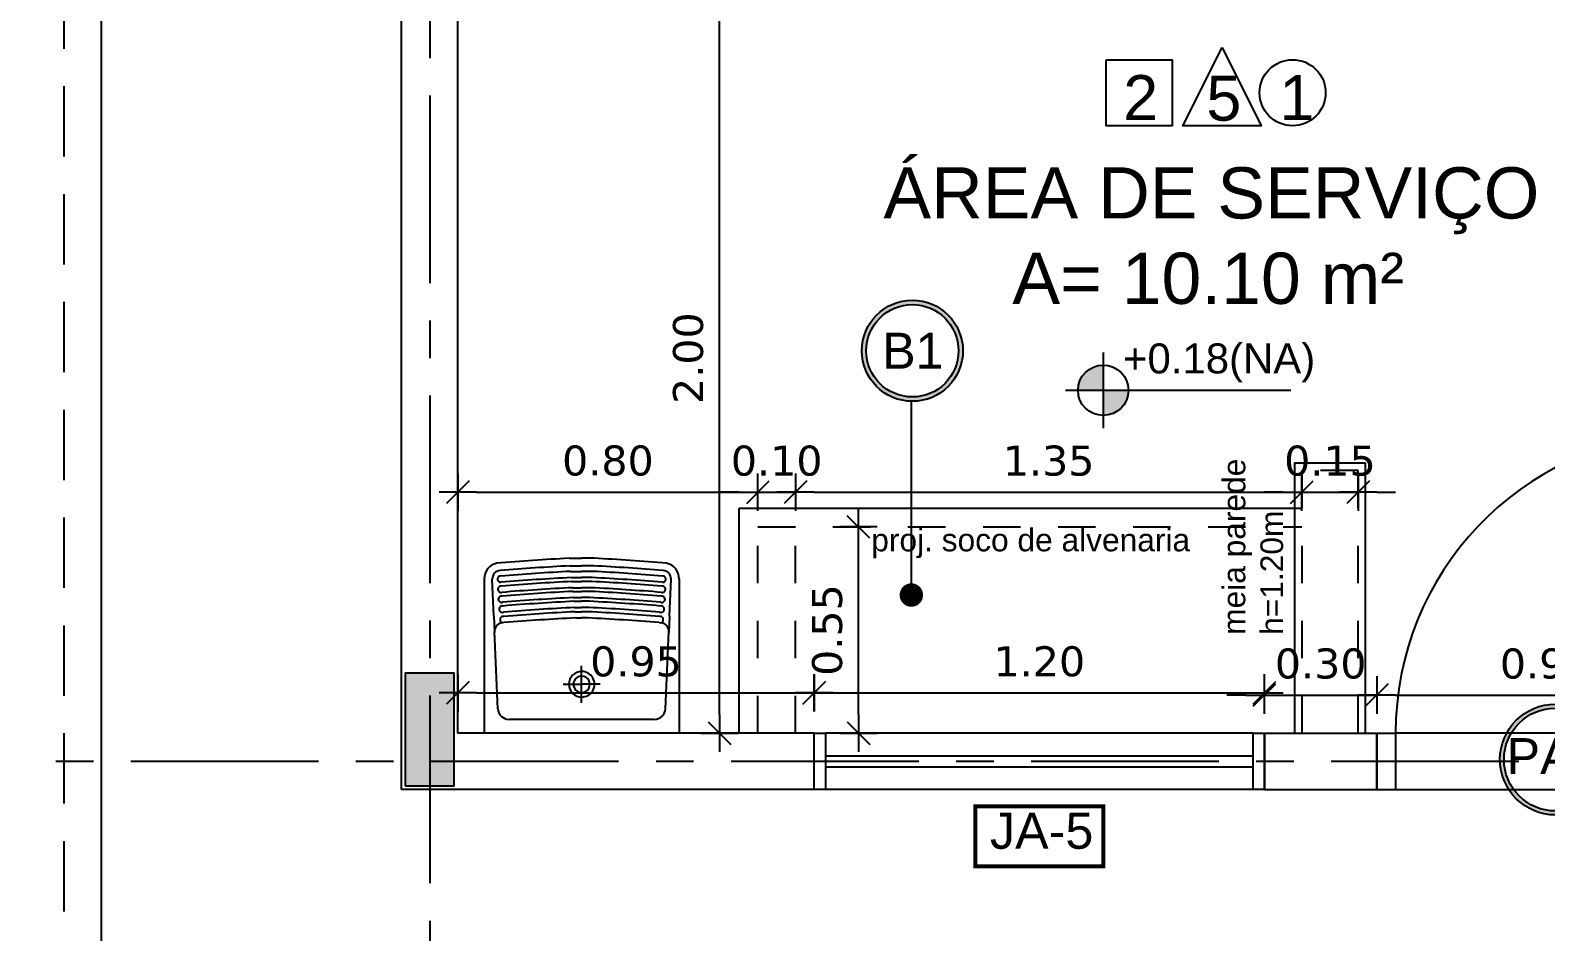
# Model space of a CAD drawing. Extents: x 12 to 194, y 116 to 198.
# Drawn here: x 64.155 to 68.195, y 170.195 to 172.598 of the extents above; entities that cross this region are included whole.
import ezdxf

# ---------------------------------------------------------------- set-up
doc = ezdxf.new("R2010")
doc.units = 0
doc.header["$LTSCALE"] = 0.005
doc.header["$PDMODE"] = 3
for name, pattern in [('C5', [60, 50, -5, 0, -5]), ('HIDDEN', [9.525, 6.35, -3.175]), ('TRACEJADO_G', [0.375, 0.25, -0.125]), ('TRAÇO-2PTOS_P', [0.625, 0.25, -0.125, 0, -0.125, 0, -0.125])]:
    doc.linetypes.add(name, pattern=pattern)
doc.layers.get('0').update_dxf_attribs({"linetype": 'CONTINUOUS'})
doc.layers.get('DEFPOINTS').update_dxf_attribs({"linetype": 'CONTINUOUS'})
for name, color, linetype in [('A-ALV', 6, 'CONTINUOUS'), ('A-JANEL', 3, 'CONTINUOUS'), ('A-PAREDE', 5, 'CONTINUOUS'), ('A-PISOS-CTEL', 2, 'TRACEJADO_G'), ('A-PISOS-NIVEL', 1, 'CONTINUOUS'), ('A-PORTA', 3, 'CONTINUOUS'), ('A-SOLEIRA', 1, 'CONTINUOUS'), ('ARQ-ALV-ENCOBERTA', 8, 'CONTINUOUS'), ('ARQ-ALV-VISTA2', 2, 'CONTINUOUS'), ('ARQ-BNC-VISTA', 1, 'CONTINUOUS'), ('ARQ-COB-PROJ', 8, 'TRAÇO-2PTOS_P'), ('ARQ-CTA-1_050', 1, 'CONTINUOUS'), ('ARQ-ESQ-VISTA1', 2, 'CONTINUOUS'), ('ARQ-EXO-1_100', 251, 'C5'), ('ARQ-SMB-1_050', 1, 'CONTINUOUS'), ('ARQ-SMB-1_100', 1, 'CONTINUOUS'), ('ARQ-TXT-1_050', 2, 'CONTINUOUS'), ('ARQ-TXT-1_075', 2, 'CONTINUOUS'), ('Layout', 1, 'CONTINUOUS')]:
    doc.layers.add(name, color=color, linetype=linetype)
doc.layers.add('FO-Hachuras dos pilares', color=9, linetype='CONTINUOUS', lineweight=5)
doc.styles.add('A20', font='arial.ttf', dxfattribs={"height": 0.2})
doc.styles.add('ESC-50-A20', font='arial.ttf', dxfattribs={"height": 0.1})
doc.styles.add('FNDE Texto Cota 0050', font='verdana.ttf', dxfattribs={"height": 0.08})
doc.styles.add('FNDE Texto Cota 0100', font='verdana.ttf', dxfattribs={"height": 0.16})
doc.dimstyles.new('FNDE 1-0050', dxfattribs={"dimscale": 5, "dimtxt": 0.08, "dimasz": 0.01, "dimexe": 0.15, "dimexo": 0.15, "dimgap": 0.01, "dimtad": 1, "dimzin": 1, "dimdsep": 46, "dimtxsty": 'FNDE Texto Cota 0050', "dimblk": 'tic', "dimcen": 0.015, "dimdle": 0.15, "dimse1": 1, "dimse2": 1, "dimclrd": 251, "dimclre": 251, "dimclrt": 256, "dimaunit": 1, "dimadec": 3, "dimazin": 0, "dimtfac": 1, "dimtix": 1, "dimtmove": 2, "dimatfit": 3, "dimfxl": 0.15, "dimtvp": 1, "dimtolj": 1, "dimtzin": 0, "dimarcsym": 0})
doc.dimstyles.new('FNDE 1-0100', dxfattribs={"dimscale": 2.5, "dimtxt": 0.16, "dimasz": 0.05, "dimexe": 0.15, "dimexo": 0.15, "dimgap": 0.05, "dimtad": 1, "dimzin": 4, "dimdsep": 46, "dimtxsty": 'FNDE Texto Cota 0100', "dimblk": 'tic', "dimcen": 0.15, "dimdle": 0.15, "dimse1": 1, "dimse2": 1, "dimclrd": 251, "dimclre": 251, "dimclrt": 256, "dimaunit": 1, "dimadec": 3, "dimazin": 0, "dimtfac": 1, "dimtix": 1, "dimtmove": 2, "dimatfit": 3, "dimldrblk": 'tic', "dimfxl": 0.15, "dimtvp": 1, "dimtolj": 1, "dimtzin": 0, "dimarcsym": 0})

# ---------------------------------------------------------------- blocks, each defined once
blk = doc.blocks.new('P-PM801')
at = {"layer": 'A-PORTA', "color": 0}
for p, q in [((-0.09, 0.15), (-0.09, 0.95)), ((-0.09, 0.95), (-0.05, 0.95)), ((-0.05, 0.15), (-0.05, 0.95)), ((-0.9, 0.15), (-0.9, 0)), ((-0.9, 0.15), (-0.85, 0.15)), ((-0.85, 0.15), (-0.85, 0)), ((-0.09, 0.15), (-0.05, 0.15)), ((-0.05, 0.15), (-0.05, 0)), ((-0.05, 0.15), (0, 0.15)), ((0, 0.15), (0, 0)), ((-0.05, 0), (0, 0)), ((-0.9, 0), (-0.85, 0))]:
    blk.add_line(p, q, dxfattribs=at)
at = {"layer": 'A-PORTA', "color": 1}
for p, q in [((-0.11, 0.8696), (-0.095, 0.8696)), ((-0.11, 0.8496), (-0.095, 0.8496)), ((-0.095, 0.8346), (-0.095, 0.8846)), ((-0.095, 0.8846), (-0.09, 0.8846)), ((-0.045, 0.8846), (-0.05, 0.8846)), ((-0.045, 0.8346), (-0.045, 0.8846)), ((-0.03, 0.8696), (-0.045, 0.8696)), ((-0.03, 0.8496), (-0.045, 0.8496)), ((-0.14, 0.7596), (-0.14, 0.8396)), ((-0.12, 0.7596), (-0.12, 0.8396)), ((-0.095, 0.8346), (-0.09, 0.8346)), ((-0.045, 0.8346), (-0.05, 0.8346)), ((-0.02, 0.7596), (-0.02, 0.8396)), ((0, 0.7596), (0, 0.8396))]:
    blk.add_line(p, q, dxfattribs=at)
for centre, radius, start, end in [((-0.05, 0.151), 0.8, 92.866, 180.0717), ((-0.11, 0.8396), 0.03, 90, 180), ((-0.11, 0.8396), 0.01, 90, 180), ((-0.03, 0.8396), 0.03, 0, 90), ((-0.03, 0.8396), 0.01, 0, 90), ((-0.13, 0.7596), 0.01, 180, 0), ((-0.01, 0.7596), 0.01, 180, 360)]:
    blk.add_arc(centre, radius, start, end, dxfattribs=at)
blk = doc.blocks.new('C05-018P')
for p, q in [((0.0049, -0.2577), (0.0049, 0.2623)), ((0.4167, 0.2623), (0.0049, 0.2623)), ((0.0702, 0.2256), (0.276, 0.2345)), ((0.3172, 0.2362), (0.2733, 0.2344)), ((0.2998, 0.2086), (0.2993, 0.214)), ((0.3172, 0.2363), (0.4153, 0.2406)), ((0.0416, -0.1911), (0.0416, 0.1956)), ((0.3123, 0.0181), (0.3123, 0.0023)), ((0.3123, -0.0135), (0.3123, 0.0023)), ((0.3288, 0.0199), (0.3288, 0.0023)), ((0.3288, -0.0153), (0.3288, 0.0023)), ((0.3401, 0.0211), (0.3401, 0.0023)), ((0.3401, -0.0166), (0.3401, 0.0023)), ((0.3565, 0.0229), (0.3565, 0.0023)), ((0.3565, -0.0184), (0.3565, 0.0023)), ((0.3664, 0.024), (0.3664, 0.0023)), ((0.3664, -0.0195), (0.3664, 0.0023)), ((0.3828, 0.0259), (0.3828, 0.0023)), ((0.3828, -0.0213), (0.3828, 0.0023)), ((0.3928, 0.027), (0.3928, 0.0023)), ((0.3928, -0.0224), (0.3928, 0.0023)), ((0.4094, 0.0288), (0.4094, 0.0023)), ((0.4094, -0.0243), (0.4094, 0.0023)), ((0.4198, 0.03), (0.4198, 0.0023)), ((0.4198, -0.0254), (0.4198, 0.0023)), ((0.4363, 0.0318), (0.4363, 0.0023)), ((0.4363, -0.0272), (0.4363, 0.0023)), ((0.4511, 0.0334), (0.4511, 0.0021)), ((0.4511, -0.0289), (0.4511, 0.0024)), ((0.4712, 0.0356), (0.4712, 0.0021)), ((0.4712, -0.0311), (0.4712, 0.0024)), ((0.0702, -0.221), (0.276, -0.23)), ((0.3172, -0.2317), (0.2733, -0.2298)), ((0.2998, -0.2041), (0.2993, -0.2095)), ((0.3172, -0.2318), (0.4153, -0.236)), ((0.4167, -0.2577), (0.0049, -0.2577))]:
    blk.add_line(p, q)
at = {"linetype": 'C5'}
for p, q in [((0.1353, 0.0514), (0.1353, 0.0023)), ((0.0862, 0.0023), (0.1844, 0.0023)), ((0.1353, -0.0468), (0.1353, 0.0023))]:
    blk.add_line(p, q, dxfattribs=at)
for centre, radius, start, end in [((0.4163, 0.2193), 0.043, 12.5916, 90.5467), ((0.0715, 0.1956), 0.03, 92.4915, 180), ((0.277, 0.212), 0.0225, 5.0047, 92.4915), ((0.3079, 0.2114), 0.00851, 350.3607, 172.1255), ((-5.7929, -0.2869), 6.1128, 2.85912, 4.6495), ((-5.7928, -0.2869), 6.1293, 2.86854, 4.6495), ((0.3356, 0.2139), 0.00857, 348.764, 200.535), ((-5.7928, -0.2869), 6.1406, 2.87491, 4.6495), ((-5.7928, -0.2869), 6.1571, 2.88414, 4.6495), ((0.362, 0.216), 0.00855, 349.1199, 200.1791), ((-5.7928, -0.2869), 6.1671, 2.8897, 4.6495), ((-5.7928, -0.2869), 6.1836, 2.89885, 4.6495), ((0.3886, 0.2172), 0.00847, 355.7458, 193.5532), ((-5.7928, -0.2869), 6.1936, 2.90437, 4.6495), ((-5.7928, -0.2869), 6.2103, 2.91357, 4.6495), ((0.4156, 0.2185), 0.00825, 1.5727, 187.7263), ((-5.7928, -0.2869), 6.2207, 2.91929, 4.6495), ((0.4163, 0.2181), 0.0225, 4.6495, 92.4915), ((-5.7928, -0.2869), 6.2372, 2.92828, 4.6495), ((-5.7928, -0.2869), 6.2521, 2.93636, 4.6495), ((-5.7928, -0.2869), 6.2723, 2.94724, 4.71421), ((0.1353, 0.0023), 0.0341, 0, 180), ((0.1353, 0.0023), 0.0341, 0, 180), ((0.1353, 0.0023), 0.0341, 180, 0), ((0.1353, 0.0023), 0.0341, 180, 0), ((0.1353, 0.0023), 0.0219, 0, 180), ((0.1353, 0.0023), 0.0219, 0, 180), ((0.1353, 0.0023), 0.0219, 180, 0), ((0.1353, 0.0023), 0.0219, 180, 0), ((-5.7929, 0.2914), 6.1128, 355.3505, 357.14088), ((-5.7928, 0.2914), 6.1293, 355.3505, 357.13146), ((-5.7928, 0.2914), 6.1406, 355.3505, 357.12509), ((-5.7928, 0.2914), 6.1571, 355.3505, 357.11586), ((-5.7928, 0.2914), 6.1671, 355.3505, 357.1103), ((-5.7928, 0.2914), 6.1836, 355.3505, 357.10115), ((-5.7928, 0.2914), 6.1936, 355.3505, 357.09563), ((-5.7928, 0.2914), 6.2103, 355.3505, 357.08643), ((-5.7928, 0.2914), 6.2207, 355.3505, 357.08071), ((-5.7928, 0.2914), 6.2372, 355.3505, 357.07172), ((-5.7928, 0.2914), 6.2521, 355.3505, 357.06364), ((-5.7928, 0.2914), 6.2723, 355.28579, 357.05276), ((0.0715, -0.1911), 0.03, 180, 267.5085), ((0.277, -0.2075), 0.0225, 267.5085, 354.9953), ((0.3079, -0.2069), 0.00851, 187.8745, 9.6393), ((0.3356, -0.2094), 0.00857, 159.465, 11.236), ((0.362, -0.2115), 0.00855, 159.8209, 10.8801), ((0.3886, -0.2126), 0.00847, 166.4468, 4.2542), ((0.4156, -0.214), 0.00825, 172.2737, 358.4273), ((0.4163, -0.2136), 0.0225, 267.5085, 355.3505), ((0.4163, -0.2147), 0.043, 269.4533, 347.4084)]:
    blk.add_arc(centre, radius, start, end)
blk = doc.blocks.new('tic')
at = {"color": 251}
for p, q in [((0, -1), (0, 1)), ((-1, 0), (1, 0))]:
    blk.add_line(p, q, dxfattribs=at)
blk.add_line((-0.6, -0.6), (0.6, 0.6))
blk = doc.blocks.new('*D33')
at = {"layer": 'ARQ-CTA-1_050', "color": 251, "lineweight": -2, "transparency": 16777216}
blk.add_line((80.8448, 168.931), (65.1948, 168.931), dxfattribs=at)
at = {"layer": 'DEFPOINTS', "color": 0, "transparency": 16777216}
for p in [(65.1448, 170.8856), (80.8948, 170.8856), (65.1448, 168.931)]:
    blk.add_point(p, dxfattribs=at)
at = {"layer": 'ARQ-CTA-1_050', "color": 251, "lineweight": -2, "transparency": 16777216, "xscale": 0.05, "yscale": 0.05, "zscale": 0.05}
for p, rotation in [((65.1448, 168.931), 180.0000000000142), ((80.8948, 168.931), 1.4148682225823e-11)]:
    blk.add_blockref('tic', p, dxfattribs=dict(at, rotation=rotation))
at = {"layer": 'ARQ-CTA-1_050', "transparency": 16777216, "insert": (73.0198, 169.0129), "char_height": 0.08, "attachment_point": 5, "style": 'FNDE Texto Cota 0050'}
blk.add_mtext('\\A1;15.75', dxfattribs=at)
blk = doc.blocks.new('*D40')
at = {"layer": 'ARQ-CTA-1_050', "color": 251, "lineweight": -2, "transparency": 16777216}
for p, q in [((65.0948, 169.2827), (65.0448, 169.2827)), ((65.1448, 169.2827), (65.2948, 169.2827)), ((65.3448, 169.2827), (65.3948, 169.2827))]:
    blk.add_line(p, q, dxfattribs=at)
at = {"layer": 'DEFPOINTS', "color": 0, "transparency": 16777216}
for p in [(65.2948, 170.6295), (65.1448, 170.4795), (65.2948, 169.2827)]:
    blk.add_point(p, dxfattribs=at)
at = {"layer": 'ARQ-CTA-1_050', "color": 251, "lineweight": -2, "transparency": 16777216, "xscale": 0.05, "yscale": 0.05, "zscale": 0.05}
blk.add_blockref('tic', (65.1448, 169.2827), dxfattribs=at)
at = {"layer": 'ARQ-CTA-1_050', "color": 251, "lineweight": -2, "transparency": 16777216, "xscale": 0.05, "yscale": 0.05, "zscale": 0.05, "rotation": 180}
blk.add_blockref('tic', (65.2948, 169.2827), dxfattribs=at)
at = {"layer": 'ARQ-CTA-1_050', "transparency": 16777216, "insert": (65.2198, 169.3659), "char_height": 0.08, "attachment_point": 5, "style": 'FNDE Texto Cota 0050'}
blk.add_mtext('\\A1;0.15', dxfattribs=at)
blk = doc.blocks.new('*D41')
at = {"layer": 'ARQ-CTA-1_050', "color": 251, "lineweight": -2, "transparency": 16777216}
blk.add_line((65.3448, 169.2827), (80.6948, 169.2827), dxfattribs=at)
at = {"layer": 'DEFPOINTS', "color": 0, "transparency": 16777216}
for p in [(65.2948, 170.6295), (80.7448, 170.6295), (80.7448, 169.2827)]:
    blk.add_point(p, dxfattribs=at)
at = {"layer": 'ARQ-CTA-1_050', "color": 251, "lineweight": -2, "transparency": 16777216, "xscale": 0.05, "yscale": 0.05, "zscale": 0.05, "rotation": 180}
blk.add_blockref('tic', (65.2948, 169.2827), dxfattribs=at)
at = {"layer": 'ARQ-CTA-1_050', "color": 251, "lineweight": -2, "transparency": 16777216, "xscale": 0.05, "yscale": 0.05, "zscale": 0.05}
blk.add_blockref('tic', (80.7448, 169.2827), dxfattribs=at)
at = {"layer": 'ARQ-CTA-1_050', "transparency": 16777216, "insert": (73.0198, 169.3646), "char_height": 0.08, "attachment_point": 5, "style": 'FNDE Texto Cota 0050'}
blk.add_mtext('\\A1;15.45', dxfattribs=at)
blk = doc.blocks.new('*D74')
at = {"layer": 'ARQ-CTA-1_050', "color": 251, "lineweight": -2, "transparency": 16777216}
blk.add_line((65.3448, 170.8316), (66.1948, 170.8316), dxfattribs=at)
at = {"layer": 'DEFPOINTS', "color": 0, "transparency": 16777216}
for p in [(66.2448, 170.8316), (65.2948, 170.5204), (66.2448, 170.5204)]:
    blk.add_point(p, dxfattribs=at)
at = {"layer": 'ARQ-CTA-1_050', "color": 251, "lineweight": -2, "transparency": 16777216, "xscale": 0.05, "yscale": 0.05, "zscale": 0.05, "rotation": 180}
blk.add_blockref('tic', (65.2948, 170.8316), dxfattribs=at)
at = {"layer": 'ARQ-CTA-1_050', "color": 251, "lineweight": -2, "transparency": 16777216, "xscale": 0.05, "yscale": 0.05, "zscale": 0.05}
blk.add_blockref('tic', (66.2448, 170.8316), dxfattribs=at)
at = {"layer": 'ARQ-CTA-1_050', "transparency": 16777216, "insert": (65.7698, 170.9149), "char_height": 0.08, "attachment_point": 5, "style": 'FNDE Texto Cota 0050'}
blk.add_mtext('\\A1;0.95', dxfattribs=at)
blk = doc.blocks.new('*D75')
at = {"layer": 'ARQ-CTA-1_050', "color": 251, "lineweight": -2, "transparency": 16777216}
blk.add_line((66.2948, 170.8316), (67.3952, 170.8316), dxfattribs=at)
at = {"layer": 'DEFPOINTS', "color": 0, "transparency": 16777216}
for p in [(67.4452, 170.8316), (66.2448, 170.5204), (67.4452, 170.5204)]:
    blk.add_point(p, dxfattribs=at)
at = {"layer": 'ARQ-CTA-1_050', "color": 251, "lineweight": -2, "transparency": 16777216, "xscale": 0.05, "yscale": 0.05, "zscale": 0.05, "rotation": 180}
blk.add_blockref('tic', (66.2448, 170.8316), dxfattribs=at)
at = {"layer": 'ARQ-CTA-1_050', "color": 251, "lineweight": -2, "transparency": 16777216, "xscale": 0.05, "yscale": 0.05, "zscale": 0.05}
blk.add_blockref('tic', (67.4452, 170.8316), dxfattribs=at)
at = {"layer": 'ARQ-CTA-1_050', "transparency": 16777216, "insert": (66.845, 170.915), "char_height": 0.08, "attachment_point": 5, "style": 'FNDE Texto Cota 0050'}
blk.add_mtext('\\A1;1.20', dxfattribs=at)
blk = doc.blocks.new('*D76')
at = {"layer": 'ARQ-CTA-1_050', "color": 251, "lineweight": -2, "transparency": 16777216}
for p, q in [((67.3952, 170.8258), (67.3452, 170.8258)), ((67.4452, 170.8258), (67.7448, 170.8258)), ((67.7948, 170.8258), (67.8448, 170.8258))]:
    blk.add_line(p, q, dxfattribs=at)
at = {"layer": 'DEFPOINTS', "color": 0, "transparency": 16777216}
for p in [(67.7448, 170.8258), (67.4452, 170.5204), (67.7448, 170.5204)]:
    blk.add_point(p, dxfattribs=at)
at = {"layer": 'ARQ-CTA-1_050', "color": 251, "lineweight": -2, "transparency": 16777216, "xscale": 0.05, "yscale": 0.05, "zscale": 0.05}
blk.add_blockref('tic', (67.4452, 170.8258), dxfattribs=at)
at = {"layer": 'ARQ-CTA-1_050', "color": 251, "lineweight": -2, "transparency": 16777216, "xscale": 0.05, "yscale": 0.05, "zscale": 0.05, "rotation": 180}
blk.add_blockref('tic', (67.7448, 170.8258), dxfattribs=at)
at = {"layer": 'ARQ-CTA-1_050', "transparency": 16777216, "insert": (67.595, 170.9092), "char_height": 0.08, "attachment_point": 5, "style": 'FNDE Texto Cota 0050'}
blk.add_mtext('\\A1;0.30', dxfattribs=at)
blk = doc.blocks.new('*D77')
at = {"layer": 'ARQ-CTA-1_050', "color": 251, "lineweight": -2, "transparency": 16777216}
blk.add_line((67.7948, 170.8258), (68.5948, 170.8258), dxfattribs=at)
at = {"layer": 'DEFPOINTS', "color": 0, "transparency": 16777216}
for p in [(68.6448, 170.8258), (67.7448, 170.5204), (68.6448, 170.5204)]:
    blk.add_point(p, dxfattribs=at)
at = {"layer": 'ARQ-CTA-1_050', "color": 251, "lineweight": -2, "transparency": 16777216, "xscale": 0.05, "yscale": 0.05, "zscale": 0.05, "rotation": 180}
blk.add_blockref('tic', (67.7448, 170.8258), dxfattribs=at)
at = {"layer": 'ARQ-CTA-1_050', "color": 251, "lineweight": -2, "transparency": 16777216, "xscale": 0.05, "yscale": 0.05, "zscale": 0.05}
blk.add_blockref('tic', (68.6448, 170.8258), dxfattribs=at)
at = {"layer": 'ARQ-CTA-1_050', "transparency": 16777216, "insert": (68.1948, 170.9091), "char_height": 0.08, "attachment_point": 5, "style": 'FNDE Texto Cota 0050'}
blk.add_mtext('\\A1;0.90', dxfattribs=at)
blk = doc.blocks.new('*D110')
at = {"layer": 'ARQ-CTA-1_050', "color": 251, "lineweight": -2, "transparency": 16777216}
blk.add_line((65.9924, 170.774), (65.9924, 172.674), dxfattribs=at)
at = {"layer": 'DEFPOINTS', "color": 0, "transparency": 16777216}
for p in [(65.2948, 172.724), (65.9924, 172.724), (66.0448, 170.724)]:
    blk.add_point(p, dxfattribs=at)
at = {"layer": 'ARQ-CTA-1_050', "color": 251, "lineweight": -2, "transparency": 16777216, "xscale": 0.05, "yscale": 0.05, "zscale": 0.05}
for p, rotation in [((65.9924, 172.724), 90), ((65.9924, 170.724), 270)]:
    blk.add_blockref('tic', p, dxfattribs=dict(at, rotation=rotation))
at = {"layer": 'ARQ-CTA-1_050', "transparency": 16777216, "insert": (65.9091, 171.724), "char_height": 0.08, "attachment_point": 5, "rotation": 90, "style": 'FNDE Texto Cota 0050'}
blk.add_mtext('\\A1;2.00', dxfattribs=at)
blk = doc.blocks.new('FNDE-Nível Planta-1_050')
at = {"linetype": 'Continuous', "ltscale": 0.5}
h = blk.add_hatch(color=251, dxfattribs=at)
h.paths.add_polyline_path([(135.6984, 5.8271), (135.6984, 5.8943, 0.414214), (135.6312, 5.8271)])
h.paths.add_polyline_path([(135.6984, 5.8271), (135.6984, 5.7599, 0.414214), (135.7656, 5.8271)])
at = {"color": 251}
for p, q in [((135.6984, 5.9279), (135.6984, 5.7263)), ((135.5976, 5.8271), (135.7656, 5.8271)), ((135.7656, 5.8271), (136.1984, 5.8271))]:
    blk.add_line(p, q, dxfattribs=at)
blk.add_circle((135.6984, 5.8271), 0.0672, dxfattribs=at)
blk = doc.blocks.new('*D186')
at = {"layer": 'ARQ-CTA-1_050', "color": 251, "lineweight": -2, "transparency": 16777216}
blk.add_line((65.3448, 171.3668), (66.0448, 171.3668), dxfattribs=at)
at = {"layer": 'DEFPOINTS', "color": 0, "transparency": 16777216}
for p in [(66.0948, 171.3668), (66.0948, 171.2089), (65.2948, 170.6589)]:
    blk.add_point(p, dxfattribs=at)
at = {"layer": 'ARQ-CTA-1_050', "color": 251, "lineweight": -2, "transparency": 16777216, "xscale": 0.05, "yscale": 0.05, "zscale": 0.05, "rotation": 180}
blk.add_blockref('tic', (65.2948, 171.3668), dxfattribs=at)
at = {"layer": 'ARQ-CTA-1_050', "color": 251, "lineweight": -2, "transparency": 16777216, "xscale": 0.05, "yscale": 0.05, "zscale": 0.05}
blk.add_blockref('tic', (66.0948, 171.3668), dxfattribs=at)
at = {"layer": 'ARQ-CTA-1_050', "transparency": 16777216, "insert": (65.6948, 171.4504), "char_height": 0.08, "attachment_point": 5, "style": 'FNDE Texto Cota 0050'}
blk.add_mtext('\\A1;0.80', dxfattribs=at)
blk = doc.blocks.new('*D187')
at = {"layer": 'ARQ-CTA-1_050', "color": 251, "lineweight": -2, "transparency": 16777216}
for p, q in [((66.0448, 171.3668), (65.9948, 171.3668)), ((66.0948, 171.3668), (66.1948, 171.3668)), ((66.2448, 171.3668), (66.2948, 171.3668))]:
    blk.add_line(p, q, dxfattribs=at)
at = {"layer": 'DEFPOINTS', "color": 0, "transparency": 16777216}
for p in [(66.1948, 171.3668), (66.0948, 171.2089), (66.1948, 171.2089)]:
    blk.add_point(p, dxfattribs=at)
at = {"layer": 'ARQ-CTA-1_050', "color": 251, "lineweight": -2, "transparency": 16777216, "xscale": 0.05, "yscale": 0.05, "zscale": 0.05}
blk.add_blockref('tic', (66.0948, 171.3668), dxfattribs=at)
at = {"layer": 'ARQ-CTA-1_050', "color": 251, "lineweight": -2, "transparency": 16777216, "xscale": 0.05, "yscale": 0.05, "zscale": 0.05, "rotation": 180}
blk.add_blockref('tic', (66.1948, 171.3668), dxfattribs=at)
at = {"layer": 'ARQ-CTA-1_050', "transparency": 16777216, "insert": (66.1448, 171.4501), "char_height": 0.08, "attachment_point": 5, "style": 'FNDE Texto Cota 0050'}
blk.add_mtext('\\A1;0.10', dxfattribs=at)
blk = doc.blocks.new('*D188')
at = {"layer": 'ARQ-CTA-1_050', "color": 251, "lineweight": -2, "transparency": 16777216}
blk.add_line((66.2448, 171.3668), (67.4948, 171.3668), dxfattribs=at)
at = {"layer": 'DEFPOINTS', "color": 0, "transparency": 16777216}
for p in [(67.5448, 171.3668), (66.1948, 171.2089), (67.5448, 171.2089)]:
    blk.add_point(p, dxfattribs=at)
at = {"layer": 'ARQ-CTA-1_050', "color": 251, "lineweight": -2, "transparency": 16777216, "xscale": 0.05, "yscale": 0.05, "zscale": 0.05, "rotation": 180}
blk.add_blockref('tic', (66.1948, 171.3668), dxfattribs=at)
at = {"layer": 'ARQ-CTA-1_050', "color": 251, "lineweight": -2, "transparency": 16777216, "xscale": 0.05, "yscale": 0.05, "zscale": 0.05}
blk.add_blockref('tic', (67.5448, 171.3668), dxfattribs=at)
at = {"layer": 'ARQ-CTA-1_050', "transparency": 16777216, "insert": (66.8698, 171.4501), "char_height": 0.08, "attachment_point": 5, "style": 'FNDE Texto Cota 0050'}
blk.add_mtext('\\A1;1.35', dxfattribs=at)
blk = doc.blocks.new('*D189')
at = {"layer": 'ARQ-CTA-1_050', "color": 251, "lineweight": -2, "transparency": 16777216}
for p, q in [((67.4948, 171.3668), (67.4448, 171.3668)), ((67.5448, 171.3668), (67.6948, 171.3668)), ((67.7448, 171.3668), (67.7948, 171.3668))]:
    blk.add_line(p, q, dxfattribs=at)
at = {"layer": 'DEFPOINTS', "color": 0, "transparency": 16777216}
for p in [(67.6948, 171.3668), (67.6948, 171.3668), (67.5448, 171.2168)]:
    blk.add_point(p, dxfattribs=at)
at = {"layer": 'ARQ-CTA-1_050', "color": 251, "lineweight": -2, "transparency": 16777216, "xscale": 0.05, "yscale": 0.05, "zscale": 0.05}
blk.add_blockref('tic', (67.5448, 171.3668), dxfattribs=at)
at = {"layer": 'ARQ-CTA-1_050', "color": 251, "lineweight": -2, "transparency": 16777216, "xscale": 0.05, "yscale": 0.05, "zscale": 0.05, "rotation": 180}
blk.add_blockref('tic', (67.6948, 171.3668), dxfattribs=at)
at = {"layer": 'ARQ-CTA-1_050', "transparency": 16777216, "insert": (67.6198, 171.4501), "char_height": 0.08, "attachment_point": 5, "style": 'FNDE Texto Cota 0050'}
blk.add_mtext('\\A1;0.15', dxfattribs=at)
blk = doc.blocks.new('*D190')
at = {"layer": 'ARQ-CTA-1_050', "color": 251, "lineweight": -2, "transparency": 16777216}
blk.add_line((66.3631, 170.774), (66.3631, 171.224), dxfattribs=at)
at = {"layer": 'DEFPOINTS', "color": 0, "transparency": 16777216}
for p in [(66.1948, 171.274), (66.3631, 171.274), (66.1948, 170.724)]:
    blk.add_point(p, dxfattribs=at)
at = {"layer": 'ARQ-CTA-1_050', "color": 251, "lineweight": -2, "transparency": 16777216, "xscale": 0.05, "yscale": 0.05, "zscale": 0.05}
for p, rotation in [((66.3631, 171.274), 90), ((66.3631, 170.724), 270)]:
    blk.add_blockref('tic', p, dxfattribs=dict(at, rotation=rotation))
at = {"layer": 'ARQ-CTA-1_050', "transparency": 16777216, "insert": (66.2798, 170.999), "char_height": 0.08, "attachment_point": 5, "rotation": 90, "style": 'FNDE Texto Cota 0050'}
blk.add_mtext('\\A1;0.55', dxfattribs=at)

msp = doc.modelspace()

# ---------------------------------------------------------------- hatches: boundary and pattern name
at = {"layer": 'ARQ-SMB-1_100'}
h = msp.add_hatch(color=252, dxfattribs=at)
edge = h.paths.add_edge_path()
edge.add_arc((66.5065, 171.7437), 0.1348, 0, 360)
edge = h.paths.add_edge_path(flags=17)
edge.add_arc((66.5065, 171.7437), 0.1231, 0, 360)
h = msp.add_hatch(color=252, dxfattribs=at)
edge = h.paths.add_edge_path()
edge.add_arc((68.2209, 170.6538), 0.1479, 0, 360)
edge = h.paths.add_edge_path(flags=17)
edge.add_arc((68.2209, 170.6538), 0.1372, 0, 360)
at = {"layer": 'FO-Hachuras dos pilares', "linetype": 'Continuous'}
msp.add_hatch(color=256, dxfattribs=at).paths.add_polyline_path([(65.1548, 170.584), (65.2198, 170.584), (65.2848, 170.584), (65.2848, 170.734), (65.2848, 170.884), (65.2198, 170.884), (65.1548, 170.884), (65.1548, 170.734)])

# ---------------------------------------------------------------- linework, layer by layer
at = {"layer": 'A-ALV'}
msp.add_lwpolyline([(65.1548, 170.584), (65.2198, 170.584), (65.2848, 170.584), (65.2848, 170.734), (65.2848, 170.884), (65.2198, 170.884), (65.1548, 170.884), (65.1548, 170.734), (65.1548, 170.584)], close=True, dxfattribs=at)
at = {"layer": 'A-JANEL'}
msp.add_line((66.2448, 170.574), (66.2448, 170.724), dxfattribs=at)
at = {"layer": 'A-PAREDE'}
for p, q in [((65.1448, 170.574), (65.1448, 175.324)), ((65.2948, 170.724), (65.2948, 172.724)), ((66.2448, 170.724), (65.2948, 170.724)), ((66.2448, 170.574), (66.2448, 170.724)), ((67.4452, 170.574), (67.4452, 170.724)), ((67.4452, 170.724), (67.7448, 170.724)), ((67.4452, 170.574), (67.4452, 170.724)), ((67.7449, 170.574), (67.7449, 170.724)), ((66.2448, 170.574), (65.1448, 170.574)), ((67.4452, 170.574), (67.7448, 170.574))]:
    msp.add_line(p, q, dxfattribs=at)
at = {"layer": 'A-PISOS-CTEL', "color": 2, "linetype": 'TRACEJADO_G', "ltscale": 150}
msp.add_lwpolyline([(64.2454, 177.7553), (81.7948, 177.7553), (81.7948, 169.674), (64.2454, 169.674)], close=True, dxfattribs=at)
at = {"layer": 'A-PISOS-NIVEL', "color": 1}
msp.add_line((64.3448, 169.774), (64.3448, 176.874), dxfattribs=at)
at = {"layer": 'A-SOLEIRA'}
for p, q in [((68.5548, 170.724), (67.7948, 170.724)), ((67.7948, 170.574), (68.5948, 170.574))]:
    msp.add_line(p, q, dxfattribs=at)
at = {"layer": 'ARQ-ALV-ENCOBERTA', "linetype": 'HIDDEN'}
for p, q in [((66.0948, 171.274), (67.5448, 171.274)), ((66.0948, 170.724), (66.0948, 171.274)), ((66.1948, 170.724), (66.1948, 171.274))]:
    msp.add_line(p, q, dxfattribs=at)
at = {"layer": 'ARQ-ALV-VISTA2', "ltscale": 0.1}
msp.add_lwpolyline([(67.6948, 170.724), (67.7148, 170.724), (67.7148, 171.444), (67.5248, 171.444), (67.5248, 170.724)], dxfattribs=at)
at = {"layer": 'ARQ-BNC-VISTA'}
for p, q in [((66.0448, 170.724), (66.0448, 171.324)), ((66.0448, 171.324), (67.5448, 171.324))]:
    msp.add_line(p, q, dxfattribs=at)
at = {"layer": 'ARQ-COB-PROJ', "linetype": 'HIDDEN', "ltscale": 0.04}
msp.add_lwpolyline([(67.6948, 170.724), (67.6948, 171.424), (67.5448, 171.424), (67.5448, 170.724)], dxfattribs=at)
at = {"layer": 'ARQ-ESQ-VISTA1', "color": 1}
for p, q in [((67.4152, 170.724), (66.2748, 170.724)), ((67.4152, 170.574), (66.2748, 170.574))]:
    msp.add_line(p, q, dxfattribs=at)
at = {"layer": 'ARQ-ESQ-VISTA1', "color": 2}
for p, q in [((66.2748, 170.664), (67.4152, 170.664)), ((66.2748, 170.634), (67.4152, 170.634))]:
    msp.add_line(p, q, dxfattribs=at)
for points in [[(66.2748, 170.574), (66.2448, 170.574), (66.2448, 170.724), (66.2748, 170.724)], [(67.4452, 170.574), (67.4152, 170.574), (67.4152, 170.724), (67.4452, 170.724)]]:
    msp.add_lwpolyline(points, close=True, dxfattribs=at)
at = {"layer": 'ARQ-EXO-1_100', "ltscale": 2}
for p, q in [((65.2198, 178.8241), (65.2198, 168.6039)), ((62.8233, 170.649), (83.5522, 170.649, -14.6778))]:
    msp.add_line(p, q, dxfattribs=at)
at = {"layer": 'ARQ-SMB-1_100'}
msp.add_lwpolyline([(67.3321, 172.5527), (67.4366, 172.3437), (67.2276, 172.3437), (67.3321, 172.5527)], dxfattribs=at)
msp.add_lwpolyline([(67.0227, 172.5197), (67.1987, 172.5197), (67.1987, 172.3437), (67.0227, 172.3437)], close=True, dxfattribs=at)
at = {"layer": 'ARQ-SMB-1_100', "color": 252, "ltscale": 10, "const_width": 0.0107}
msp.add_lwpolyline([(66.6745, 170.3687), (67.0155, 170.3687), (67.0155, 170.5287), (66.6745, 170.5287)], close=True, dxfattribs=at)
at = {"layer": 'ARQ-SMB-1_100'}
msp.add_circle((67.5201, 172.4317), 0.088, dxfattribs=at)
at = {"layer": 'ARQ-SMB-1_100', "color": 252}
for centre, radius in [((66.5065, 171.7437), 0.1348), ((66.5065, 171.7437), 0.1231), ((68.2209, 170.6538), 0.1479), ((68.2209, 170.6538), 0.1372)]:
    msp.add_circle(centre, radius, dxfattribs=at)

# ---------------------------------------------------------------- block references
at = {"layer": 'ARQ-ESQ-VISTA1'}
msp.add_blockref('P-PM801', (68.6448, 170.574), dxfattribs=at)
at = {"layer": 'ARQ-SMB-1_050'}
msp.add_blockref('FNDE-Nível Planta-1_050', (-68.6831, 165.8112), dxfattribs=at)
at = {"layer": 'Layout', "rotation": 90.0000000000147}
msp.add_blockref('C05-018P', (65.6272, 170.7191), dxfattribs=at)

# ---------------------------------------------------------------- texts
at = {"layer": 'ARQ-SMB-1_050', "style": 'ESC-50-A20'}
msp.add_attdef('+0.18(NA)', (67.068, 171.6832), 'NA', height=0.08, dxfattribs=at)
at = {"layer": 'ARQ-TXT-1_050', "char_height": 0.12, "width": 0.086252, "attachment_point": 1, "style": 'A20'}
for s, insert in [('2', (67.0686, 172.4787)), ('5', (67.2902, 172.4772)), ('1', (67.485, 172.4787))]:
    msp.add_mtext(s, dxfattribs=dict(at, insert=insert))
at = {"layer": 'ARQ-TXT-1_050', "insert": (65.6709, 172.2329), "char_height": 0.136533, "attachment_point": 1, "style": 'ESC-50-A20'}
msp.add_mtext_dynamic_manual_height_columns('\\pi0.75844;ÁREA DE SERVIÇO       \\P\\pi1.1022;A= 10.10 m²', width=2.54479, gutter_width=1, heights=[0], dxfattribs=at)
at = {"layer": 'ARQ-TXT-1_075', "insert": (67.3336, 170.9863), "char_height": 0.06048, "width": 1.224988, "attachment_point": 1, "rotation": 90, "style": 'ESC-50-A20'}
msp.add_mtext('meia parede \\Ph=1.20m ', dxfattribs=at)
at = {"layer": 'ARQ-TXT-1_075', "insert": (66.3969, 171.2694), "char_height": 0.06048, "width": 1.224988, "attachment_point": 1, "style": 'ESC-50-A20'}
msp.add_mtext('proj. soco de alvenaria ', dxfattribs=at)
at = {"layer": 'ARQ-TXT-1_075', "style": 'ESC-50-A20'}
for tag, p in [('B1', (66.4258, 171.6958)), ('PA1', (68.0904, 170.6148)), ('JA-5', (66.7133, 170.4158))]:
    msp.add_attdef(tag, p, '', height=0.096, dxfattribs=at)

# ---------------------------------------------------------------- dimensions: what is measured, and where the dimension line sits
at = {"layer": 'ARQ-CTA-1_050'}
for base, p1, p2, picture, middle in [((65.9924, 172.724), (66.0448, 170.724), (65.2948, 172.724), '*D110', (65.9091, 171.724)), ((66.3631, 171.274), (66.1948, 170.724), (66.1948, 171.274), '*D190', (66.2798, 170.999))]:
    dim = msp.add_linear_dim(base=base, p1=p1, p2=p2, angle=90, dimstyle='FNDE 1-0050', override={"dimtad": 0}, dxfattribs=at)
    dim.commit()
    dim.dimension.update_dxf_attribs({"geometry": picture, "text_midpoint": middle})
for base, p1, p2, picture, middle in [((66.0948, 171.3668), (65.2948, 170.6589), (66.0948, 171.2089), '*D186', (65.6948, 171.4504)), ((66.1948, 171.3668), (66.0948, 171.2089), (66.1948, 171.2089), '*D187', (66.1448, 171.4501)), ((67.5448, 171.3668), (66.1948, 171.2089), (67.5448, 171.2089), '*D188', (66.8698, 171.4501)), ((67.6948, 171.3668), (67.5448, 171.2168), (67.6948, 171.3668), '*D189', (67.6198, 171.4501)), ((66.2448, 170.8316), (65.2948, 170.5204), (66.2448, 170.5204), '*D74', (65.7698, 170.9149)), ((67.4452, 170.8316), (66.2448, 170.5204), (67.4452, 170.5204), '*D75', (66.845, 170.915)), ((67.7448, 170.8258), (67.4452, 170.5204), (67.7448, 170.5204), '*D76', (67.595, 170.9092)), ((68.6448, 170.8258), (67.7448, 170.5204), (68.6448, 170.5204), '*D77', (68.1948, 170.9091)), ((65.2948, 169.2827), (65.1448, 170.4795), (65.2948, 170.6295), '*D40', (65.2198, 169.3659)), ((80.7448, 169.2827), (65.2948, 170.6295), (80.7448, 170.6295), '*D41', (73.0198, 169.3646))]:
    dim = msp.add_linear_dim(base=base, p1=p1, p2=p2, dimstyle='FNDE 1-0050', override={"dimtad": 0}, dxfattribs=at)
    dim.commit()
    dim.dimension.update_dxf_attribs({"geometry": picture, "text_midpoint": middle})
dim = msp.add_aligned_dim(p1=(80.8948, 170.8856), p2=(65.1448, 170.8856), distance=1.9547, dimstyle='FNDE 1-0050', override={"dimtad": 0}, dxfattribs=at)
dim.commit()
dim.dimension.update_dxf_attribs({"geometry": '*D33', "text_midpoint": (73.0198, 169.0129)})

# ---------------------------------------------------------------- leaders
at = {"layer": 'ARQ-SMB-1_100', "ltscale": 0.1, "path_type": 1}
msp.add_leader([(66.5038, 171.0924), (66.5038, 171.6092)], dimstyle='FNDE 1-0100', override={"dimasz": 0.1, "dimldrblk": 'DotSmall', "dimfxl": 0.025, "dimlwd": 65535, "dimarcsym": 1}, dxfattribs=at)

doc.saveas('drawing.dxf')
